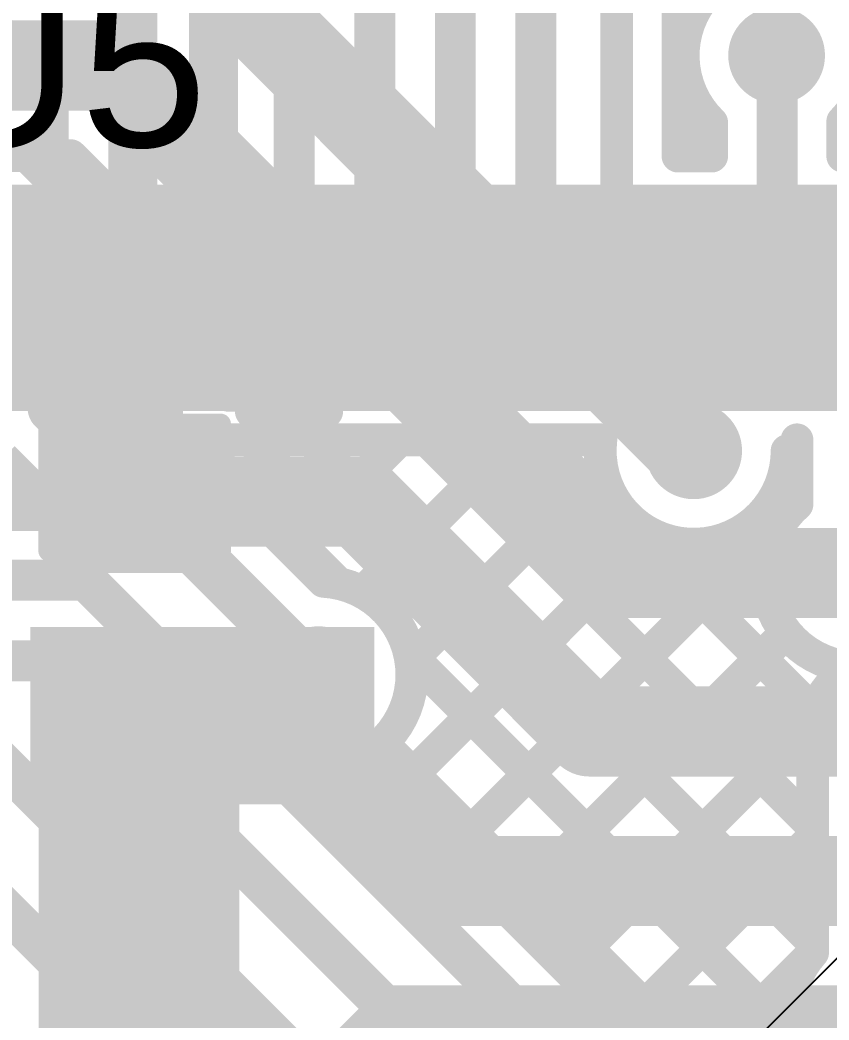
# Model space of a CAD drawing. Header units: millimetres. Extents: x 0 to 214, y 0 to 214.
# Drawn here: x 2.7515 to 2.949, y 3.0531 to 3.2971 of the extents above; entities that cross this region are included whole.
import ezdxf

# ---------------------------------------------------------------- set-up
doc = ezdxf.new("R2010")
doc.units = ezdxf.units.MM
doc.header["$MEASUREMENT"] = 0
for name, color, linetype in [('BottomLayer', 5, 'Continuous'), ('BottomOverlay', 54, 'Continuous'), ('BottomPaste', 16, 'Continuous'), ('BottomSolder', 6, 'Continuous'), ('TopLayer', 1, 'Continuous'), ('TopOverlay', 2, 'Continuous'), ('TopPaste', 8, 'Continuous'), ('TopSolder', 216, 'Continuous'), ('ViaHoleLayer', 16, 'Continuous')]:
    doc.layers.add(name, color=color, linetype=linetype)
doc.styles.add('Arial', font='', dxfattribs={"height": 0.2})
doc.styles.get('Arial').set_extended_font_data('Arial')

# ---------------------------------------------------------------- blocks, each defined once
blk = doc.blocks.new('C__0603_B_7')
at = {"layer": 'BottomLayer'}
for points in [[(-0.045, -0.0175), (-0.045, 0.0175), (-0.015, 0.0175), (-0.015, -0.0175)], [(0.015, -0.0175), (0.015, 0.0175), (0.045, 0.0175), (0.045, -0.0175)]]:
    blk.add_hatch(color=5, dxfattribs=at).paths.add_polyline_path(points)
at = {"layer": 'BottomPaste'}
for points in [[(-0.045, -0.0175), (-0.045, 0.0175), (-0.015, 0.0175), (-0.015, -0.0175)], [(0.015, -0.0175), (0.015, 0.0175), (0.045, 0.0175), (0.045, -0.0175)]]:
    blk.add_hatch(color=16, dxfattribs=at).paths.add_polyline_path(points)
at = {"layer": 'BottomSolder'}
for points in [[(-0.0473622, -0.0198622), (-0.0473622, 0.0198622), (-0.0126378, 0.0198622), (-0.0126378, -0.0198622)], [(0.0126378, -0.0198622), (0.0126378, 0.0198622), (0.0473622, 0.0198622), (0.0473622, -0.0198622)]]:
    blk.add_hatch(color=6, dxfattribs=at).paths.add_polyline_path(points)
at = {"layer": 'BottomOverlay', "const_width": 0.005}
for points in [[(-0.049, -0.021), (-0.049, 0.021)], [(-0.049, 0.021), (-0.018, 0.021)], [(0.018, 0.021), (0.049, 0.021)], [(0.049, -0.021), (0.049, 0.021)], [(-0.049, -0.021), (-0.018, -0.021)], [(0.018, -0.021), (0.049, -0.021)]]:
    blk.add_lwpolyline(points, dxfattribs=at)
at = {"layer": 'BottomOverlay', "const_width": 0.0025}
for points in [[(-0.05025, 0.021, 1), (-0.04775, 0.021, 1)], [(-0.05025, 0.021, 1), (-0.04775, 0.021, 1)], [(-0.01925, 0.021, 1), (-0.01675, 0.021, 1)], [(0.01675, 0.021, 1), (0.01925, 0.021, 1)], [(0.04775, 0.021, 1), (0.05025, 0.021, 1)], [(0.04775, 0.021, 1), (0.05025, 0.021, 1)], [(-0.05025, -0.021, 1), (-0.04775, -0.021, 1)], [(-0.05025, -0.021, 1), (-0.04775, -0.021, 1)], [(-0.01925, -0.021, 1), (-0.01675, -0.021, 1)], [(0.01675, -0.021, 1), (0.01925, -0.021, 1)], [(0.04775, -0.021, 1), (0.05025, -0.021, 1)], [(0.04775, -0.021, 1), (0.05025, -0.021, 1)]]:
    blk.add_lwpolyline(points, format="xyb", close=True, dxfattribs=at)
blk = doc.blocks.new('LQFP_100_10')
at = {"layer": 'TopLayer'}
for points in [[(-0.2224409, 0.28149605), (-0.2224409, 0.32874015), (-0.2106299, 0.32874015), (-0.2106299, 0.28149605)], [(-0.2027558, 0.28149605), (-0.2027558, 0.32874015), (-0.1909448, 0.32874015), (-0.1909448, 0.28149605)], [(-0.1830708, 0.28149605), (-0.1830708, 0.32874015), (-0.1712598, 0.32874015), (-0.1712598, 0.28149605)], [(-0.1633858, 0.28149605), (-0.1633858, 0.32874015), (-0.1515748, 0.32874015), (-0.1515748, 0.28149605)], [(-0.1437008, 0.28149605), (-0.1437008, 0.32874015), (-0.1318898, 0.32874015), (-0.1318898, 0.28149605)], [(-0.1240157, 0.28149605), (-0.1240157, 0.32874015), (-0.1122047, 0.32874015), (-0.1122047, 0.28149605)], [(-0.1043307, 0.28149605), (-0.1043307, 0.32874015), (-0.0925197, 0.32874015), (-0.0925197, 0.28149605)], [(-0.0846456, 0.28149605), (-0.0846456, 0.32874015), (-0.0728346, 0.32874015), (-0.0728346, 0.28149605)], [(-0.0649606, 0.28149605), (-0.0649606, 0.32874015), (-0.0531496, 0.32874015), (-0.0531496, 0.28149605)], [(-0.0452756, 0.28149605), (-0.0452756, 0.32874015), (-0.0334646, 0.32874015), (-0.0334646, 0.28149605)]]:
    blk.add_hatch(color=1, dxfattribs=at).paths.add_polyline_path(points)
at = {"layer": 'TopPaste'}
for points in [[(-0.2224409, 0.28149605), (-0.2224409, 0.32874015), (-0.2106299, 0.32874015), (-0.2106299, 0.28149605)], [(-0.2027558, 0.28149605), (-0.2027558, 0.32874015), (-0.1909448, 0.32874015), (-0.1909448, 0.28149605)], [(-0.1830708, 0.28149605), (-0.1830708, 0.32874015), (-0.1712598, 0.32874015), (-0.1712598, 0.28149605)], [(-0.1633858, 0.28149605), (-0.1633858, 0.32874015), (-0.1515748, 0.32874015), (-0.1515748, 0.28149605)], [(-0.1437008, 0.28149605), (-0.1437008, 0.32874015), (-0.1318898, 0.32874015), (-0.1318898, 0.28149605)], [(-0.1240157, 0.28149605), (-0.1240157, 0.32874015), (-0.1122047, 0.32874015), (-0.1122047, 0.28149605)], [(-0.1043307, 0.28149605), (-0.1043307, 0.32874015), (-0.0925197, 0.32874015), (-0.0925197, 0.28149605)], [(-0.0846456, 0.28149605), (-0.0846456, 0.32874015), (-0.0728346, 0.32874015), (-0.0728346, 0.28149605)], [(-0.0649606, 0.28149605), (-0.0649606, 0.32874015), (-0.0531496, 0.32874015), (-0.0531496, 0.28149605)], [(-0.0452756, 0.28149605), (-0.0452756, 0.32874015), (-0.0334646, 0.32874015), (-0.0334646, 0.28149605)]]:
    blk.add_hatch(color=8, dxfattribs=at).paths.add_polyline_path(points)
at = {"layer": 'TopSolder'}
for points in [[(-0.2264409, 0.27749605), (-0.2264409, 0.33274015), (-0.2066299, 0.33274015), (-0.2066299, 0.27749605)], [(-0.2067558, 0.27749605), (-0.2067558, 0.33274015), (-0.1869448, 0.33274015), (-0.1869448, 0.27749605)], [(-0.1870708, 0.27749605), (-0.1870708, 0.33274015), (-0.1672598, 0.33274015), (-0.1672598, 0.27749605)], [(-0.1673858, 0.27749605), (-0.1673858, 0.33274015), (-0.1475748, 0.33274015), (-0.1475748, 0.27749605)], [(-0.1477008, 0.27749605), (-0.1477008, 0.33274015), (-0.1278898, 0.33274015), (-0.1278898, 0.27749605)], [(-0.1280157, 0.27749605), (-0.1280157, 0.33274015), (-0.1082047, 0.33274015), (-0.1082047, 0.27749605)], [(-0.1083307, 0.27749605), (-0.1083307, 0.33274015), (-0.0885197, 0.33274015), (-0.0885197, 0.27749605)], [(-0.0886456, 0.27749605), (-0.0886456, 0.33274015), (-0.0688346, 0.33274015), (-0.0688346, 0.27749605)], [(-0.0689606, 0.27749605), (-0.0689606, 0.33274015), (-0.0491496, 0.33274015), (-0.0491496, 0.27749605)], [(-0.0492756, 0.27749605), (-0.0492756, 0.33274015), (-0.0294646, 0.33274015), (-0.0294646, 0.27749605)], [(-0.0295905, 0.27749605), (-0.0295905, 0.33274015), (-0.009779499999999998, 0.33274015), (-0.009779500000000002, 0.27749605)]]:
    blk.add_hatch(color=216, dxfattribs=at).paths.add_polyline_path(points)
blk = doc.blocks.new('C__0603_B_289')
at = {"layer": 'BottomLayer'}
for points in [[(-0.045, -0.0175), (-0.045, 0.0175), (-0.015, 0.0175), (-0.015, -0.0175)], [(0.015, -0.0175), (0.015, 0.0175), (0.045, 0.0175), (0.045, -0.0175)]]:
    blk.add_hatch(color=5, dxfattribs=at).paths.add_polyline_path(points)
at = {"layer": 'BottomPaste'}
for points in [[(-0.045, -0.0175), (-0.045, 0.0175), (-0.015, 0.0175), (-0.015, -0.0175)], [(0.015, -0.0175), (0.015, 0.0175), (0.045, 0.0175), (0.045, -0.0175)]]:
    blk.add_hatch(color=16, dxfattribs=at).paths.add_polyline_path(points)
at = {"layer": 'BottomSolder'}
for points in [[(-0.0473622, -0.0198622), (-0.0473622, 0.0198622), (-0.0126378, 0.0198622), (-0.0126378, -0.0198622)], [(0.0126378, -0.0198622), (0.0126378, 0.0198622), (0.0473622, 0.0198622), (0.0473622, -0.0198622)]]:
    blk.add_hatch(color=6, dxfattribs=at).paths.add_polyline_path(points)
at = {"layer": 'BottomOverlay', "const_width": 0.005}
for points in [[(-0.049, -0.021), (-0.049, 0.021)], [(-0.018, 0.021), (-0.049, 0.021)], [(0.049, 0.021), (0.018, 0.021)], [(0.049, -0.021), (0.049, 0.021)], [(-0.018, -0.021), (-0.049, -0.021)], [(0.049, -0.021), (0.018, -0.021)]]:
    blk.add_lwpolyline(points, dxfattribs=at)
at = {"layer": 'BottomOverlay', "const_width": 0.0025}
for points in [[(-0.05025, 0.021, 1), (-0.04775, 0.021, 1)], [(-0.05025, 0.021, 1), (-0.04775, 0.021, 1)], [(-0.01925, 0.021, 1), (-0.01675, 0.021, 1)], [(0.01675, 0.021, 1), (0.01925, 0.021, 1)], [(0.04775, 0.021, 1), (0.05025, 0.021, 1)], [(0.04775, 0.021, 1), (0.05025, 0.021, 1)], [(-0.05025, -0.021, 1), (-0.04775, -0.021, 1)], [(-0.05025, -0.021, 1), (-0.04775, -0.021, 1)], [(-0.01925, -0.021, 1), (-0.01675, -0.021, 1)], [(0.01675, -0.021, 1), (0.01925, -0.021, 1)], [(0.04775, -0.021, 1), (0.05025, -0.021, 1)], [(0.04775, -0.021, 1), (0.05025, -0.021, 1)]]:
    blk.add_lwpolyline(points, format="xyb", close=True, dxfattribs=at)

msp = doc.modelspace()

# ---------------------------------------------------------------- hatches: boundary and pattern name
at = {"layer": 'BottomLayer'}
h = msp.add_hatch(color=5, dxfattribs=at)
edge = h.paths.add_edge_path()
edge.add_arc((2.9362094, 3.2884583), 0.011811, 0, 360)
h = msp.add_hatch(color=5, dxfattribs=at)
edge = h.paths.add_edge_path()
edge.add_arc((2.9159554, 3.1919836), 0.011811, 0, 360)
h = msp.add_hatch(color=5, dxfattribs=at)
edge = h.paths.add_edge_path()
edge.add_arc((2.956322, 3.1618655), 0.011811, 0, 360)
for points in [[(2.754, 3.105725), (2.838, 3.105725), (2.838, 3.149), (2.754, 3.149)], [(2.756, 3.051), (2.805, 3.051), (2.805, 3.136275), (2.756, 3.136275)]]:
    msp.add_hatch(color=5, dxfattribs=at).paths.add_polyline_path(points)
h = msp.add_hatch(color=5, dxfattribs=at)
edge = h.paths.add_edge_path()
edge.add_arc((2.8243369, 3.1373369), 0.011811, 0, 360)
at = {"layer": 'TopLayer'}
h = msp.add_hatch(color=1, dxfattribs=at)
edge = h.paths.add_edge_path()
edge.add_arc((2.9362094, 3.2884583), 0.011811, 0, 360)
h = msp.add_hatch(color=1, dxfattribs=at)
edge = h.paths.add_edge_path()
edge.add_arc((2.9159554, 3.1919836), 0.011811, 0, 360)
h = msp.add_hatch(color=1, dxfattribs=at)
edge = h.paths.add_edge_path()
edge.add_arc((2.956322, 3.1618655), 0.011811, 0, 360)
h = msp.add_hatch(color=1, dxfattribs=at)
edge = h.paths.add_edge_path()
edge.add_arc((2.8243369, 3.1373369), 0.011811, 0, 360)
at = {"layer": 'ViaHoleLayer'}
h = msp.add_hatch(color=16, dxfattribs=at)
edge = h.paths.add_edge_path()
edge.add_arc((2.9362094, 3.2884583), 0.0059055, 0, 360)
h = msp.add_hatch(color=16, dxfattribs=at)
edge = h.paths.add_edge_path()
edge.add_arc((2.9159554, 3.1919836), 0.0059055, 0, 360)
h = msp.add_hatch(color=16, dxfattribs=at)
edge = h.paths.add_edge_path()
edge.add_arc((2.8243369, 3.1373369), 0.0059055, 0, 360)

# ---------------------------------------------------------------- linework, layer by layer
at = {"layer": 'BottomLayer'}
for points, const_width in [([(2.9362094, 3.2884583), (2.9362094, 3.4167906)], 0.01), ([(2.792939, 3.315), (2.9159554, 3.1919836)], 0.022), ([(1.754, 3.286), (2.7730001, 3.286)], 0.022), ([(2.7730001, 3.286), (2.8968275, 3.1621726)], 0.022), ([(1.754, 3.264), (2.7638875, 3.264)], 0.008), ([(2.7530804, 3.264), (2.7645855, 3.2524949)], 0.008), ([(2.7638875, 3.264), (2.8263448, 3.2015427)], 0.008), ([(2.7605244, 3.2525), (2.7679559, 3.2599315)], 0.008), ([(2.7214591, 3.2525), (2.7640941, 3.2525)], 0.008), ([(2.7807287, 3.2455994), (2.7953382, 3.2309899)], 0.008), ([(2.7214591, 3.229), (2.7640941, 3.229)], 0.025), ([(2.7640941, 3.229), (2.7787388, 3.2143553)], 0.025), ([(2.7787388, 3.180263), (2.7787388, 3.2143553)], 0.025), ([(2.8022388, 3.2093615), (2.8103824, 3.2175051)], 0.008), ([(2.8022337, 3.2148467), (2.8155377, 3.2015427)], 0.008), ([(2.8022388, 3.2055427), (2.8022388, 3.2143553)], 0.008), ([(2.8022388, 3.2055427), (2.8079591, 3.2055427)], 0.008), ([(2.8079591, 3.2015427), (2.8079591, 3.2055427)], 0.008), ([(2.8079591, 3.2015427), (2.8263448, 3.2015427)], 0.008), ([(2.7787388, 3.180263), (2.7794198, 3.179582)], 0.025), ([(2.7794198, 3.179582), (2.7794591, 3.1795427)], 0.022), ([(2.7794591, 3.1795427), (2.8344573, 3.1795427)], 0.022), ([(2.8344573, 3.1795427), (2.8905203, 3.1234797)], 0.022), ([(2.8968275, 3.1621726), (2.9560149, 3.1621726)], 0.022), ([(2.9560149, 3.1621726), (2.956322, 3.1618655)], 0.022), ([(2.8243369, 3.1296994), (2.8243369, 3.1373369)], 0.022), ([(2.822, 3.1273625), (2.8243369, 3.1296994)], 0.022), ([(2.796, 3.1273625), (2.822, 3.1273625)], 0.022), ([(2.822, 3.121725), (2.822, 3.1273625)], 0.022), ([(2.7794591, 3.1181495), (2.7848523, 3.1235427)], 0.022), ([(2.7848523, 3.1235427), (2.796, 3.1235427)], 0.022), ([(2.8905203, 3.1234797), (3.00619, 3.1234797)], 0.022), ([(2.822, 3.121725), (2.856725, 3.087)], 0.022), ([(2.7794591, 3.1181495), (2.7794591, 3.1195427)], 0.022), ([(2.7794591, 3.0925408), (2.7794591, 3.1181495)], 0.022), ([(2.7794591, 3.0925408), (2.7895814, 3.0824185)], 0.022), ([(2.856725, 3.087), (3.038, 3.087)], 0.022), ([(2.7895814, 3.0694186), (2.7895814, 3.0824185)], 0.022), ([(2.7814591, 3.0442962), (2.7814591, 3.0717962)], 0.01), ([(2.772, 2.983), (2.843, 3.054)], 0.015), ([(2.843, 3.054), (2.961689, 3.054)], 0.015)]:
    msp.add_lwpolyline(points, dxfattribs=dict(at, const_width=const_width))
for points, const_width in [([(2.7675001, 3.286, 1), (2.7785001, 3.286, 1)], 0.011), ([(2.7675001, 3.286, 1), (2.7785001, 3.286, 1)], 0.011), ([(2.9337094, 3.2884583, 1), (2.9387094, 3.2884583, 1)], 0.005), ([(2.7510804, 3.264, 1), (2.7550804, 3.264, 1)], 0.004), ([(2.7618875, 3.264, 1), (2.7658875, 3.264, 1)], 0.004), ([(2.7618875, 3.264, 1), (2.7658875, 3.264, 1)], 0.004), ([(2.7659559, 3.2599315, 1), (2.7699559, 3.2599315, 1)], 0.004), ([(2.7585244, 3.2525, 1), (2.7625244, 3.2525, 1)], 0.004), ([(2.7620941, 3.2525, 1), (2.7660941, 3.2525, 1)], 0.004), ([(2.7620941, 3.2525, 1), (2.7660941, 3.2525, 1)], 0.004), ([(2.7620941, 3.2525, 1), (2.7660941, 3.2525, 1)], 0.004), ([(2.7625855, 3.2524949, 1), (2.7665855, 3.2524949, 1)], 0.004), ([(2.7787111, 3.245617, 1), (2.7827111, 3.245617, 1)], 0.004), ([(2.7787287, 3.2455994, 1), (2.7827287, 3.2455994, 1)], 0.004), ([(2.7787287, 3.2455994, 1), (2.7827287, 3.2455994, 1)], 0.004), ([(2.7578441, 3.229, 1), (2.7703441, 3.229, 1)], 0.0125), ([(2.7578441, 3.229, 1), (2.7703441, 3.229, 1)], 0.0125), ([(2.7933382, 3.2309899, 1), (2.7973382, 3.2309899, 1)], 0.004), ([(2.7933382, 3.2309899, 1), (2.7973382, 3.2309899, 1)], 0.004), ([(2.7933558, 3.2309723, 1), (2.7973558, 3.2309723, 1)], 0.004), ([(2.7724888, 3.2143553, 1), (2.7849888, 3.2143553, 1)], 0.0125), ([(2.7724888, 3.2143553, 1), (2.7849888, 3.2143553, 1)], 0.0125), ([(2.8083824, 3.2175051, 1), (2.8123824, 3.2175051, 1)], 0.004), ([(2.8002337, 3.2148467, 1), (2.8042337, 3.2148467, 1)], 0.004), ([(2.8002388, 3.2143553, 1), (2.8042388, 3.2143553, 1)], 0.004), ([(2.8002388, 3.2143553, 1), (2.8042388, 3.2143553, 1)], 0.004), ([(2.8002388, 3.2143553, 1), (2.8042388, 3.2143553, 1)], 0.004), ([(2.8002388, 3.2093615, 1), (2.8042388, 3.2093615, 1)], 0.004), ([(2.8002388, 3.2055427, 1), (2.8042388, 3.2055427, 1)], 0.004), ([(2.8002388, 3.2055427, 1), (2.8042388, 3.2055427, 1)], 0.004), ([(2.8059591, 3.2055427, 1), (2.8099591, 3.2055427, 1)], 0.004), ([(2.8059591, 3.2055427, 1), (2.8099591, 3.2055427, 1)], 0.004), ([(2.8059591, 3.2015427, 1), (2.8099591, 3.2015427, 1)], 0.004), ([(2.8059591, 3.2015427, 1), (2.8099591, 3.2015427, 1)], 0.004), ([(2.8135377, 3.2015427, 1), (2.8175377, 3.2015427, 1)], 0.004), ([(2.8243448, 3.2015427, 1), (2.8283448, 3.2015427, 1)], 0.004), ([(2.8243448, 3.2015427, 1), (2.8283448, 3.2015427, 1)], 0.004), ([(2.9104554, 3.1919836, 1), (2.9214554, 3.1919836, 1)], 0.011), ([(2.7724888, 3.180263, 1), (2.7849888, 3.180263, 1)], 0.0125), ([(2.7724888, 3.180263, 1), (2.7849888, 3.180263, 1)], 0.0125), ([(2.7731698, 3.179582, 1), (2.7856698, 3.179582, 1)], 0.0125), ([(2.7739198, 3.179582, 1), (2.7849198, 3.179582, 1)], 0.011), ([(2.7739591, 3.1795427, 1), (2.7849591, 3.1795427, 1)], 0.011), ([(2.7739591, 3.1795427, 1), (2.7849591, 3.1795427, 1)], 0.011), ([(2.8289573, 3.1795427, 1), (2.8399573, 3.1795427, 1)], 0.011), ([(2.8289573, 3.1795427, 1), (2.8399573, 3.1795427, 1)], 0.011), ([(2.8913275, 3.1621726, 1), (2.9023275, 3.1621726, 1)], 0.011), ([(2.8913275, 3.1621726, 1), (2.9023275, 3.1621726, 1)], 0.011), ([(2.9505149, 3.1621726, 1), (2.9615149, 3.1621726, 1)], 0.011), ([(2.9505149, 3.1621726, 1), (2.9615149, 3.1621726, 1)], 0.011), ([(2.950822, 3.1618655, 1), (2.961822, 3.1618655, 1)], 0.011), ([(2.8188369, 3.1373369, 1), (2.8298369, 3.1373369, 1)], 0.011), ([(2.8188369, 3.1296994, 1), (2.8298369, 3.1296994, 1)], 0.011), ([(2.8188369, 3.1296994, 1), (2.8298369, 3.1296994, 1)], 0.011), ([(2.7905, 3.1273625, 1), (2.8015, 3.1273625, 1)], 0.011), ([(2.8165, 3.1273625, 1), (2.8275, 3.1273625, 1)], 0.011), ([(2.8165, 3.1273625, 1), (2.8275, 3.1273625, 1)], 0.011), ([(2.8165, 3.1273625, 1), (2.8275, 3.1273625, 1)], 0.011), ([(2.7793523, 3.1235427, 1), (2.7903523, 3.1235427, 1)], 0.011), ([(2.7793523, 3.1235427, 1), (2.7903523, 3.1235427, 1)], 0.011), ([(2.7905, 3.1235427, 1), (2.8015, 3.1235427, 1)], 0.011), ([(2.8850203, 3.1234797, 1), (2.8960203, 3.1234797, 1)], 0.011), ([(2.8850203, 3.1234797, 1), (2.8960203, 3.1234797, 1)], 0.011), ([(2.8165, 3.121725, 1), (2.8275, 3.121725, 1)], 0.011), ([(2.8165, 3.121725, 1), (2.8275, 3.121725, 1)], 0.011), ([(2.7739591, 3.1195427, 1), (2.7849591, 3.1195427, 1)], 0.011), ([(2.7739591, 3.1181495, 1), (2.7849591, 3.1181495, 1)], 0.011), ([(2.7739591, 3.1181495, 1), (2.7849591, 3.1181495, 1)], 0.011), ([(2.7739591, 3.1181495, 1), (2.7849591, 3.1181495, 1)], 0.011), ([(2.7739591, 3.0925408, 1), (2.7849591, 3.0925408, 1)], 0.011), ([(2.7739591, 3.0925408, 1), (2.7849591, 3.0925408, 1)], 0.011), ([(2.851225, 3.087, 1), (2.862225, 3.087, 1)], 0.011), ([(2.851225, 3.087, 1), (2.862225, 3.087, 1)], 0.011), ([(2.7840814, 3.0824185, 1), (2.7950814, 3.0824185, 1)], 0.011), ([(2.7840814, 3.0824185, 1), (2.7950814, 3.0824185, 1)], 0.011), ([(2.7840814, 3.0694186, 1), (2.7950814, 3.0694186, 1)], 0.011), ([(2.7789591, 3.0717962, 1), (2.7839591, 3.0717962, 1)], 0.005), ([(2.83925, 3.054, 1), (2.84675, 3.054, 1)], 0.0075), ([(2.83925, 3.054, 1), (2.84675, 3.054, 1)], 0.0075)]:
    msp.add_lwpolyline(points, format="xyb", close=True, dxfattribs=dict(at, const_width=const_width))
at = {"layer": 'BottomLayer', "const_width": 0.008}
for points in [[(2.7640941, 3.2525, -0.198912367379658), (2.7807111, 3.245617)], [(2.7640941, 3.2525, -0.1991881979976043), (2.7807287, 3.2455994)], [(2.7953382, 3.2309899, -0.1991881979976043), (2.8022388, 3.2143553)], [(2.7953558, 3.2309723, -0.198912367379658), (2.8022388, 3.2143553)]]:
    msp.add_lwpolyline(points, format="xyb", dxfattribs=at)
at = {"layer": 'BottomSolder'}
msp.add_line((0.0144901, 0.1343284), (214.0602332, 213.986523), dxfattribs=at)
at = {"layer": 'TopLayer'}
for points, const_width in [([(2.8774433, 3.2292764), (2.8774433, 3.417)], 0.01), ([(2.8577583, 3.2292764), (2.8577583, 3.3942417)], 0.01), ([(2.7130002, 3.366), (2.7790182, 3.299982)], 0.012), ([(2.8380732, 3.2292764), (2.8380732, 3.3589268)], 0.01), ([(2.8183882, 3.2292764), (2.8183882, 3.3416118)], 0.01), ([(2.8971284, 3.2292764), (2.8971284, 3.3231284)], 0.008), ([(2.9121284, 3.2638985), (2.9121284, 3.3169152)], 0.008), ([(2.7987032, 3.2292764), (2.7987032, 3.3081358)], 0.012), ([(2.737, 3.304), (2.7593331, 3.2816669)], 0.008), ([(2.9121284, 3.3029421), (2.9160113, 3.2990592)], 0.008), ([(2.7790182, 3.2292764), (2.7790182, 3.299982)], 0.012), ([(2.9362094, 3.2884583), (2.9363539, 3.2883138)], 0.01), ([(2.9363539, 3.2294209), (2.9363539, 3.2883138)], 0.01), ([(2.7593331, 3.2292764), (2.7593331, 3.2816669)], 0.008), ([(2.9121284, 3.2746578), (2.9203539, 3.2664323)], 0.008), ([(2.9203539, 3.2638985), (2.9203539, 3.2720588)], 0.008), ([(2.9523539, 3.2638985), (2.9523539, 3.2723432)], 0.008), ([(2.9133444, 3.2638985), (2.9203539, 3.270908)], 0.008), ([(2.9140339, 3.2638985), (2.9195929, 3.2638985)], 0.008), ([(2.7593331, 3.2023407), (2.7593331, 3.2292764)], 0.012), ([(2.9363539, 3.2294209), (2.9364984, 3.2292764)], 0.01), ([(2.9163844, 3.2288474), (2.9168134, 3.2292764)], 0.008), ([(2.9163844, 3.1924126), (2.9163844, 3.2288474)], 0.008), ([(2.7593331, 3.2023407), (2.8243369, 3.1373369)], 0.012), ([(2.7910611, 3.1946543), (2.7959237, 3.1946543)], 0.008), ([(2.7910611, 3.1946543), (2.7959237, 3.1946543)], 0.008), ([(2.7910611, 3.1946543), (2.8256026, 3.1601128)], 0.008), ([(2.7941418, 3.1946543), (2.829165, 3.1596311)], 0.008), ([(2.7959237, 3.1946543), (2.8014827, 3.1946543)], 0.008), ([(2.8014827, 3.1946543), (2.8156087, 3.1946543)], 0.008), ([(2.8014827, 3.1946543), (2.8156087, 3.1946543)], 0.008), ([(2.8034385, 3.1822769), (2.8158159, 3.1946543)], 0.008), ([(2.8156087, 3.1946543), (2.8211677, 3.1946543)], 0.008), ([(2.8175806, 3.1681347), (2.8441002, 3.1946543)], 0.008), ([(2.8211677, 3.1946543), (2.8352937, 3.1946543)], 0.008), ([(2.8211677, 3.1946543), (2.8352937, 3.1946543)], 0.008), ([(2.8224261, 3.1946543), (2.945, 3.0720804)], 0.008), ([(2.8351515, 3.1574213), (2.8723845, 3.1946543)], 0.008), ([(2.8352937, 3.1946543), (2.8408528, 3.1946543)], 0.008), ([(2.8408528, 3.1946543), (2.8549787, 3.1946543)], 0.008), ([(2.8408528, 3.1946543), (2.8549787, 3.1946543)], 0.008), ([(2.8507104, 3.1946543), (2.945, 3.1003647)], 0.008), ([(2.8549787, 3.1946543), (2.8605378, 3.1946543)], 0.008), ([(2.8605378, 3.1946543), (2.8746638, 3.1946543)], 0.008), ([(2.8605378, 3.1946543), (2.8746638, 3.1946543)], 0.008), ([(2.8746638, 3.1946543), (2.8802229, 3.1946543)], 0.008), ([(2.8789947, 3.1946543), (2.9456348, 3.1280142)], 0.008), ([(2.8802229, 3.1946543), (2.8933013, 3.1946543)], 0.008), ([(2.8802229, 3.1946543), (2.8933013, 3.1946543)], 0.008), ([(2.9411835, 3.1789291), (2.9411835, 3.1946543)], 0.008), ([(2.7392275, 3.193), (2.7558487, 3.1763788)], 0.008), ([(2.9159554, 3.1919836), (2.9163844, 3.1924126)], 0.008), ([(2.9387603, 3.1914573), (2.9411835, 3.1890341)], 0.008), ([(2.7473315, 3.1903007), (2.7612534, 3.1763788)], 0.008), ([(2.7409718, 3.1763788), (2.7511126, 3.1865196)], 0.008), ([(2.8468742, 3.1408597), (2.8935769, 3.1875624)], 0.008), ([(2.7053725, 3.1763788), (2.7612534, 3.1763788)], 0.008), ([(2.8566052, 3.0940221), (2.9378968, 3.1753137)], 0.008), ([(2.8424631, 3.1081643), (2.9058379, 3.1715391)], 0.008), ([(2.9288004, 3.1731329), (2.9342622, 3.1676711)], 0.008), ([(2.6707504, 3.1603788), (2.7676212, 3.1603788)], 0.01), ([(2.7676212, 3.1603788), (2.961, 2.967)], 0.01), ([(2.8707474, 3.07988), (2.9384978, 3.1476304)], 0.008), ([(2.8466311, 3.142165), (2.9398221, 3.048974)], 0.008), ([(2.6707504, 3.1406938), (2.7563062, 3.1406938)], 0.01), ([(2.7563062, 3.1406938), (2.929, 2.968)], 0.01), ([(2.9499984, 3.1354519), (2.9537468, 3.1392003)], 0.008), ([(2.8848895, 3.0657378), (2.9452067, 3.126055)], 0.008), ([(2.945, 3.0695209), (2.945, 3.1234119)], 0.008), ([(2.7419913, 3.1210087), (2.876, 2.987)], 0.01), ([(2.8398752, 3.1206366), (2.98419, 2.9763218)], 0.008), ([(2.8339684, 3.116659), (2.9722998, 2.9783276)], 0.008), ([(2.7266763, 3.1013237), (2.831, 2.997)], 0.01), ([(2.8990317, 3.0515957), (2.945, 3.097564)], 0.008), ([(2.9131738, 3.0374535), (2.9438543, 3.068134)], 0.008)]:
    msp.add_lwpolyline(points, dxfattribs=dict(at, const_width=const_width))
at = {"layer": 'TopLayer', "const_width": 0.008}
for points in [[(2.9203539, 3.2720588, -1.510352643059625), (2.9590204, 3.2884583)], [(2.9590204, 3.2884583, -0.1986756225560325), (2.9523539, 3.2723432)], [(2.9387664, 3.1919836, -1.060465546365454), (2.8933013, 3.1946543)], [(2.9537468, 3.1392003, -0.6490303818443526), (2.9411835, 3.1789291)], [(2.8256026, 3.1601128, -0.3980449723658382), (2.8471479, 3.1373369)], [(2.8471479, 3.1373369, -0.2915893775546387), (2.8339684, 3.116659)], [(2.945, 3.1234119, -0.1993267855441598), (2.9499984, 3.1354519)], [(2.945, 3.1234119, -0.198912367379658), (2.9499792, 3.1354327)], [(2.98419, 3.0490246, -1.284777912513551), (2.945, 3.0695209)]]:
    msp.add_lwpolyline(points, format="xyb", dxfattribs=at)
at = {"layer": 'TopLayer'}
for points, const_width in [([(2.7760182, 3.299982, 1), (2.7820182, 3.299982, 1)], 0.006), ([(2.7760182, 3.299982, 1), (2.7820182, 3.299982, 1)], 0.006), ([(2.9140113, 3.2990592, 1), (2.9180113, 3.2990592, 1)], 0.004), ([(2.9337094, 3.2884583, 1), (2.9387094, 3.2884583, 1)], 0.005), ([(2.9338539, 3.2883138, 1), (2.9388539, 3.2883138, 1)], 0.005), ([(2.9338539, 3.2883138, 1), (2.9388539, 3.2883138, 1)], 0.005), ([(2.7573331, 3.2816669, 1), (2.7613331, 3.2816669, 1)], 0.004), ([(2.7573331, 3.2816669, 1), (2.7613331, 3.2816669, 1)], 0.004), ([(2.9101284, 3.2746578, 1), (2.9141284, 3.2746578, 1)], 0.004), ([(2.9183539, 3.2720588, 1), (2.9223539, 3.2720588, 1)], 0.004), ([(2.9183539, 3.2720588, 1), (2.9223539, 3.2720588, 1)], 0.004), ([(2.9503539, 3.2723432, 1), (2.9543539, 3.2723432, 1)], 0.004), ([(2.9503539, 3.2723432, 1), (2.9543539, 3.2723432, 1)], 0.004), ([(2.9183539, 3.270908, 1), (2.9223539, 3.270908, 1)], 0.004), ([(2.9183539, 3.2664323, 1), (2.9223539, 3.2664323, 1)], 0.004), ([(2.9101284, 3.2638985, 1), (2.9141284, 3.2638985, 1)], 0.004), ([(2.9113444, 3.2638985, 1), (2.9153444, 3.2638985, 1)], 0.004), ([(2.9120339, 3.2638985, 1), (2.9160339, 3.2638985, 1)], 0.004), ([(2.9175929, 3.2638985, 1), (2.9215929, 3.2638985, 1)], 0.004), ([(2.9183539, 3.2638985, 1), (2.9223539, 3.2638985, 1)], 0.004), ([(2.9503539, 3.2638985, 1), (2.9543539, 3.2638985, 1)], 0.004), ([(2.7563331, 3.2292764, 1), (2.7623331, 3.2292764, 1)], 0.006), ([(2.7760182, 3.2292764, 1), (2.7820182, 3.2292764, 1)], 0.006), ([(2.7957032, 3.2292764, 1), (2.8017032, 3.2292764, 1)], 0.006), ([(2.8158882, 3.2292764, 1), (2.8208882, 3.2292764, 1)], 0.005), ([(2.8355732, 3.2292764, 1), (2.8405732, 3.2292764, 1)], 0.005), ([(2.8552583, 3.2292764, 1), (2.8602583, 3.2292764, 1)], 0.005), ([(2.8749433, 3.2292764, 1), (2.8799433, 3.2292764, 1)], 0.005), ([(2.9338539, 3.2294209, 1), (2.9388539, 3.2294209, 1)], 0.005), ([(2.9338539, 3.2294209, 1), (2.9388539, 3.2294209, 1)], 0.005), ([(2.9339984, 3.2292764, 1), (2.9389984, 3.2292764, 1)], 0.005), ([(2.7573331, 3.2292764, 1), (2.7613331, 3.2292764, 1)], 0.004), ([(2.8951284, 3.2292764, 1), (2.8991284, 3.2292764, 1)], 0.004), ([(2.9143844, 3.2288474, 1), (2.9183844, 3.2288474, 1)], 0.004), ([(2.9143844, 3.2288474, 1), (2.9183844, 3.2288474, 1)], 0.004), ([(2.9148134, 3.2292764, 1), (2.9188134, 3.2292764, 1)], 0.004), ([(2.7563331, 3.2023407, 1), (2.7623331, 3.2023407, 1)], 0.006), ([(2.7563331, 3.2023407, 1), (2.7623331, 3.2023407, 1)], 0.006), ([(2.7890611, 3.1946543, 1), (2.7930611, 3.1946543, 1)], 0.004), ([(2.7890611, 3.1946543, 1), (2.7930611, 3.1946543, 1)], 0.004), ([(2.7890611, 3.1946543, 1), (2.7930611, 3.1946543, 1)], 0.004), ([(2.7921418, 3.1946543, 1), (2.7961418, 3.1946543, 1)], 0.004), ([(2.7939237, 3.1946543, 1), (2.7979237, 3.1946543, 1)], 0.004), ([(2.7939237, 3.1946543, 1), (2.7979237, 3.1946543, 1)], 0.004), ([(2.7939237, 3.1946543, 1), (2.7979237, 3.1946543, 1)], 0.004), ([(2.7994827, 3.1946543, 1), (2.8034827, 3.1946543, 1)], 0.004), ([(2.7994827, 3.1946543, 1), (2.8034827, 3.1946543, 1)], 0.004), ([(2.7994827, 3.1946543, 1), (2.8034827, 3.1946543, 1)], 0.004), ([(2.8136087, 3.1946543, 1), (2.8176087, 3.1946543, 1)], 0.004), ([(2.8136087, 3.1946543, 1), (2.8176087, 3.1946543, 1)], 0.004), ([(2.8136087, 3.1946543, 1), (2.8176087, 3.1946543, 1)], 0.004), ([(2.8138159, 3.1946543, 1), (2.8178159, 3.1946543, 1)], 0.004), ([(2.8191677, 3.1946543, 1), (2.8231677, 3.1946543, 1)], 0.004), ([(2.8191677, 3.1946543, 1), (2.8231677, 3.1946543, 1)], 0.004), ([(2.8191677, 3.1946543, 1), (2.8231677, 3.1946543, 1)], 0.004), ([(2.8204261, 3.1946543, 1), (2.8244261, 3.1946543, 1)], 0.004), ([(2.8332937, 3.1946543, 1), (2.8372937, 3.1946543, 1)], 0.004), ([(2.8332937, 3.1946543, 1), (2.8372937, 3.1946543, 1)], 0.004), ([(2.8332937, 3.1946543, 1), (2.8372937, 3.1946543, 1)], 0.004), ([(2.8388528, 3.1946543, 1), (2.8428528, 3.1946543, 1)], 0.004), ([(2.8388528, 3.1946543, 1), (2.8428528, 3.1946543, 1)], 0.004), ([(2.8388528, 3.1946543, 1), (2.8428528, 3.1946543, 1)], 0.004), ([(2.8421002, 3.1946543, 1), (2.8461002, 3.1946543, 1)], 0.004), ([(2.8487104, 3.1946543, 1), (2.8527104, 3.1946543, 1)], 0.004), ([(2.8529787, 3.1946543, 1), (2.8569787, 3.1946543, 1)], 0.004), ([(2.8529787, 3.1946543, 1), (2.8569787, 3.1946543, 1)], 0.004), ([(2.8529787, 3.1946543, 1), (2.8569787, 3.1946543, 1)], 0.004), ([(2.8585378, 3.1946543, 1), (2.8625378, 3.1946543, 1)], 0.004), ([(2.8585378, 3.1946543, 1), (2.8625378, 3.1946543, 1)], 0.004), ([(2.8585378, 3.1946543, 1), (2.8625378, 3.1946543, 1)], 0.004), ([(2.8703845, 3.1946543, 1), (2.8743845, 3.1946543, 1)], 0.004), ([(2.8726638, 3.1946543, 1), (2.8766638, 3.1946543, 1)], 0.004), ([(2.8726638, 3.1946543, 1), (2.8766638, 3.1946543, 1)], 0.004), ([(2.8726638, 3.1946543, 1), (2.8766638, 3.1946543, 1)], 0.004), ([(2.8769947, 3.1946543, 1), (2.8809947, 3.1946543, 1)], 0.004), ([(2.8782229, 3.1946543, 1), (2.8822229, 3.1946543, 1)], 0.004), ([(2.8782229, 3.1946543, 1), (2.8822229, 3.1946543, 1)], 0.004), ([(2.8782229, 3.1946543, 1), (2.8822229, 3.1946543, 1)], 0.004), ([(2.8913013, 3.1946543, 1), (2.8953013, 3.1946543, 1)], 0.004), ([(2.8913013, 3.1946543, 1), (2.8953013, 3.1946543, 1)], 0.004), ([(2.8913013, 3.1946543, 1), (2.8953013, 3.1946543, 1)], 0.004), ([(2.9391835, 3.1946543, 1), (2.9431835, 3.1946543, 1)], 0.004), ([(2.9139554, 3.1919836, 1), (2.9179554, 3.1919836, 1)], 0.004), ([(2.9143844, 3.1924126, 1), (2.9183844, 3.1924126, 1)], 0.004), ([(2.9143844, 3.1924126, 1), (2.9183844, 3.1924126, 1)], 0.004), ([(2.9367603, 3.1914573, 1), (2.9407603, 3.1914573, 1)], 0.004), ([(2.9367664, 3.1919836, 1), (2.9407664, 3.1919836, 1)], 0.004), ([(2.9391835, 3.1890341, 1), (2.9431835, 3.1890341, 1)], 0.004), ([(2.7491126, 3.1865196, 1), (2.7531126, 3.1865196, 1)], 0.004), ([(2.8915769, 3.1875624, 1), (2.8955769, 3.1875624, 1)], 0.004), ([(2.8014385, 3.1822769, 1), (2.8054385, 3.1822769, 1)], 0.004), ([(2.9391835, 3.1789291, 1), (2.9431835, 3.1789291, 1)], 0.004), ([(2.9391835, 3.1789291, 1), (2.9431835, 3.1789291, 1)], 0.004), ([(2.7538487, 3.1763788, 1), (2.7578487, 3.1763788, 1)], 0.004), ([(2.7592534, 3.1763788, 1), (2.7632534, 3.1763788, 1)], 0.004), ([(2.7592534, 3.1763788, 1), (2.7632534, 3.1763788, 1)], 0.004), ([(2.9358968, 3.1753137, 1), (2.9398968, 3.1753137, 1)], 0.004), ([(2.9038379, 3.1715391, 1), (2.9078379, 3.1715391, 1)], 0.004), ([(2.9268004, 3.1731329, 1), (2.9308004, 3.1731329, 1)], 0.004), ([(2.8155806, 3.1681347, 1), (2.8195806, 3.1681347, 1)], 0.004), ([(2.9322622, 3.1676711, 1), (2.9362622, 3.1676711, 1)], 0.004), ([(2.7651212, 3.1603788, 1), (2.7701212, 3.1603788, 1)], 0.005), ([(2.7651212, 3.1603788, 1), (2.7701212, 3.1603788, 1)], 0.005), ([(2.8236026, 3.1601128, 1), (2.8276026, 3.1601128, 1)], 0.004), ([(2.8236026, 3.1601128, 1), (2.8276026, 3.1601128, 1)], 0.004), ([(2.827165, 3.1596311, 1), (2.831165, 3.1596311, 1)], 0.004), ([(2.8331515, 3.1574213, 1), (2.8371515, 3.1574213, 1)], 0.004), ([(2.9364978, 3.1476304, 1), (2.9404978, 3.1476304, 1)], 0.004), ([(2.8446311, 3.142165, 1), (2.8486311, 3.142165, 1)], 0.004), ([(2.7538062, 3.1406938, 1), (2.7588062, 3.1406938, 1)], 0.005), ([(2.7538062, 3.1406938, 1), (2.7588062, 3.1406938, 1)], 0.005), ([(2.8448742, 3.1408597, 1), (2.8488742, 3.1408597, 1)], 0.004), ([(2.8213369, 3.1373369, 1), (2.8273369, 3.1373369, 1)], 0.006), ([(2.8451479, 3.1373369, 1), (2.8491479, 3.1373369, 1)], 0.004), ([(2.8451479, 3.1373369, 1), (2.8491479, 3.1373369, 1)], 0.004), ([(2.9479792, 3.1354327, 1), (2.9519792, 3.1354327, 1)], 0.004), ([(2.9479984, 3.1354519, 1), (2.9519984, 3.1354519, 1)], 0.004), ([(2.9479984, 3.1354519, 1), (2.9519984, 3.1354519, 1)], 0.004), ([(2.9436348, 3.1280142, 1), (2.9476348, 3.1280142, 1)], 0.004), ([(2.9432067, 3.126055, 1), (2.9472067, 3.126055, 1)], 0.004), ([(2.943, 3.1234119, 1), (2.947, 3.1234119, 1)], 0.004), ([(2.943, 3.1234119, 1), (2.947, 3.1234119, 1)], 0.004), ([(2.943, 3.1234119, 1), (2.947, 3.1234119, 1)], 0.004), ([(2.8378752, 3.1206366, 1), (2.8418752, 3.1206366, 1)], 0.004), ([(2.8319684, 3.116659, 1), (2.8359684, 3.116659, 1)], 0.004), ([(2.8319684, 3.116659, 1), (2.8359684, 3.116659, 1)], 0.004), ([(2.8404631, 3.1081643, 1), (2.8444631, 3.1081643, 1)], 0.004), ([(2.943, 3.1003647, 1), (2.947, 3.1003647, 1)], 0.004), ([(2.943, 3.097564, 1), (2.947, 3.097564, 1)], 0.004), ([(2.8546052, 3.0940221, 1), (2.8586052, 3.0940221, 1)], 0.004), ([(2.8687474, 3.07988, 1), (2.8727474, 3.07988, 1)], 0.004), ([(2.943, 3.0720804, 1), (2.947, 3.0720804, 1)], 0.004), ([(2.943, 3.0695209, 1), (2.947, 3.0695209, 1)], 0.004), ([(2.943, 3.0695209, 1), (2.947, 3.0695209, 1)], 0.004), ([(2.9418543, 3.068134, 1), (2.9458543, 3.068134, 1)], 0.004), ([(2.8828895, 3.0657378, 1), (2.8868895, 3.0657378, 1)], 0.004), ([(2.8970317, 3.0515957, 1), (2.9010317, 3.0515957, 1)], 0.004)]:
    msp.add_lwpolyline(points, format="xyb", close=True, dxfattribs=dict(at, const_width=const_width))
at = {"layer": 'TopSolder'}
msp.add_line((0.0144901, 0.1343287), (214.0602332, 213.986523), dxfattribs=at)

# ---------------------------------------------------------------- block references
for name, p in [('LQFP_100_10', (2.9758685, 2.9241583)), ('C__0603_B_7', (2.7514591, 3.0717962))]:
    msp.add_blockref(name, p)
at = {"rotation": 270}
msp.add_blockref('C__0603_B_289', (2.7794591, 3.1495427), dxfattribs=at)

# ---------------------------------------------------------------- texts
at = {"layer": 'BottomOverlay', "style": 'Arial'}
msp.add_text('*', height=0.075, dxfattribs=at).set_placement((2.7670936, 3.1805828))
at = {"layer": 'TopOverlay', "style": 'Arial'}
msp.add_text('U5', height=0.04, dxfattribs=at).set_placement((2.7258184, 3.2661791))

doc.saveas('drawing.dxf')
